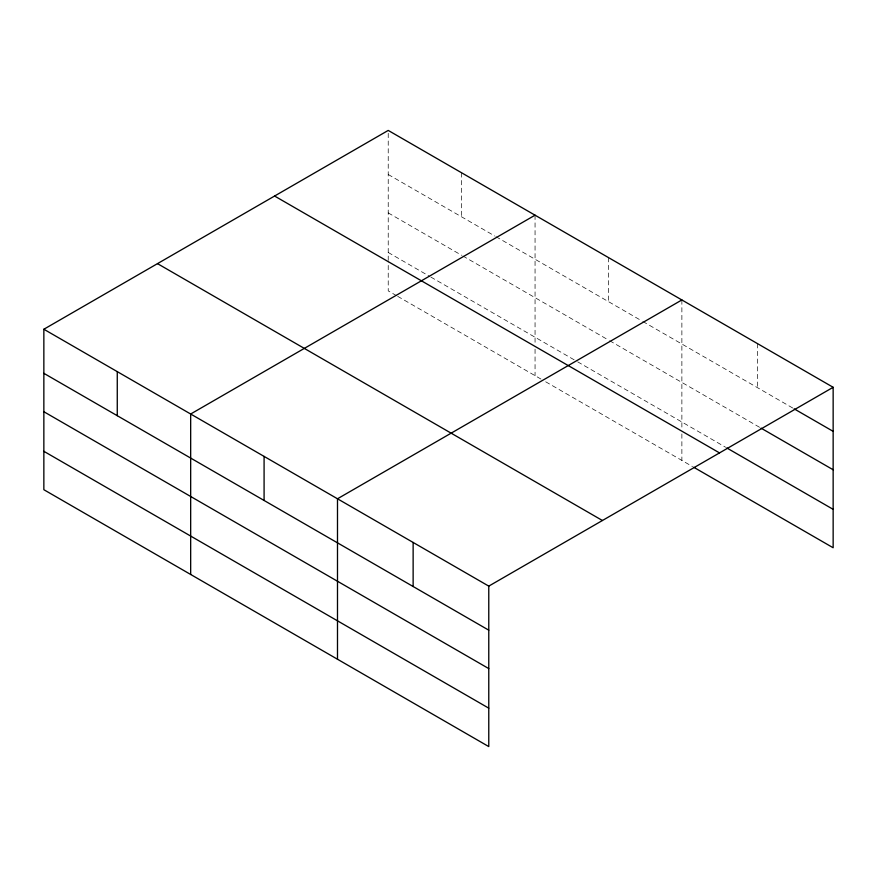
<?xml version="1.0" encoding="UTF-8"?>
<svg xmlns="http://www.w3.org/2000/svg" width="877" height="877" viewBox="0 0 877 877"><rect width="100%" height="100%" fill="white"/><g stroke="black" fill="none" stroke-linecap="round" stroke-linejoin="round"><path stroke-width="0.66" stroke-dasharray="4.38 3.29" d="M388.226 260.414L388.226 130.421M388.226 174.49L494.792 236.012M495.976 236.691L641.624 320.774M642.808 321.464L792.972 408.156M388.226 212.903L461.642 255.284M462.826 255.963L608.463 340.046M609.647 340.736L759.877 427.461M388.226 252.477L429.675 276.398M430.859 277.077L576.496 361.171M577.68 361.85L725.608 447.248M396.525 295.67L388.226 290.879L388.226 261.741M397.709 296.349L540.977 379.072M545.713 381.802L692.512 466.564M757.509 343.62L757.509 387.689M681.878 299.956L681.878 428.634M681.878 433.929L681.878 460.414M608.463 257.575L608.463 301.633M535.058 215.183L535.058 343.861M535.058 349.156L535.058 375.652M461.642 172.802L461.642 216.871"/><path stroke-width="1.32" d="M488.774 668.592L488.774 586.121L43.85 329.248L43.85 489.706L488.774 746.579L488.774 668.592L43.85 411.719M693.696 467.244L833.15 547.752L833.15 387.294L388.226 130.421L43.85 329.248M535.058 215.183L190.671 414.01L190.671 574.479M681.878 299.956L337.492 498.783L337.492 659.241M488.774 586.121L833.15 387.294M794.145 408.846L833.15 431.352M761.061 428.151L833.15 469.765M726.792 447.939L833.15 509.34M274.589 196.031L719.502 452.905M157.498 263.637L602.411 520.5M43.85 373.317L488.774 630.179M43.85 451.304L488.774 708.167M413.133 542.446L413.133 586.516M264.087 456.402L264.087 500.46M117.266 371.629L117.266 415.698"/></g></svg>
